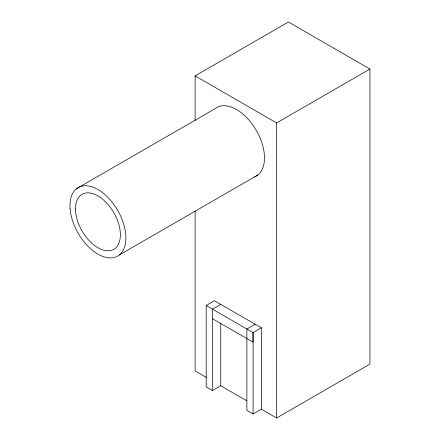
<?xml version="1.0" encoding="UTF-8"?>
<svg xmlns="http://www.w3.org/2000/svg" width="440" height="440" viewBox="0 0 440 440"><rect width="100%" height="100%" fill="white"/><g stroke="black" fill="none" stroke-linecap="round" stroke-linejoin="round"><path stroke-width="0.66" d="M195.102 120.478L195.102 75.878L288.42 22L369.925 69.058L369.925 364.122L276.606 418L261.355 409.195L253.088 413.969L246.879 410.388L246.879 329.005L255.151 324.231M76.566 188.672L215.166 108.653A39.534 22.825 60 0 1 256.355 130.493A39.534 22.825 60 0 1 254.436 176.935M195.102 75.878L276.606 122.931L369.925 69.058M119.301 254.975L257.895 174.961M246.846 400.818L220.743 385.748L212.476 390.522L206.173 386.887L206.173 305.503L214.445 300.729L261.355 327.811L261.355 409.195M220.743 304.365L212.476 309.139L212.476 390.522M261.355 327.811L253.028 332.552L253.028 342.1L212.476 318.687M206.173 305.503L253.088 332.585L253.088 413.969M206.822 377.713L195.102 370.942L195.102 211.057M276.606 122.931L276.606 418M220.743 323.488L220.743 385.748M70.076 208.466A39.534 22.825 60 0 0 113.905 257.538A39.534 22.825 60 0 0 109.819 199.469A39.534 22.825 60 0 0 70.076 208.466M75.488 208.868A31.741 18.326 60 0 0 109.153 250.745A31.741 18.326 60 0 0 109.153 205.86A31.741 18.326 60 0 0 75.488 208.868"/></g></svg>
